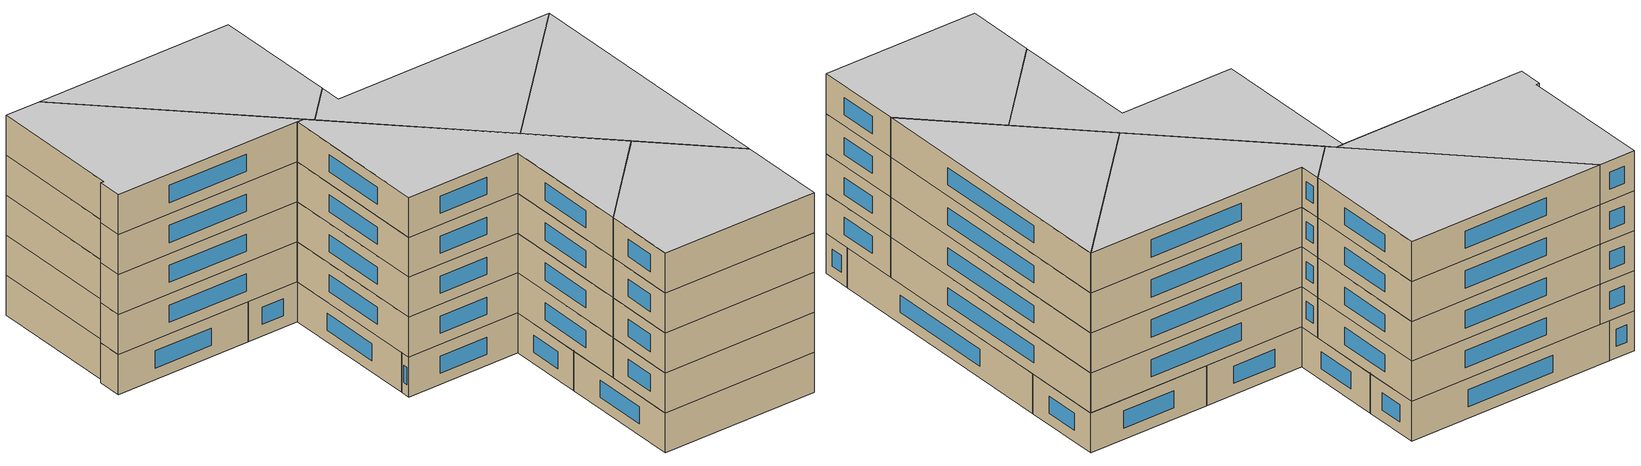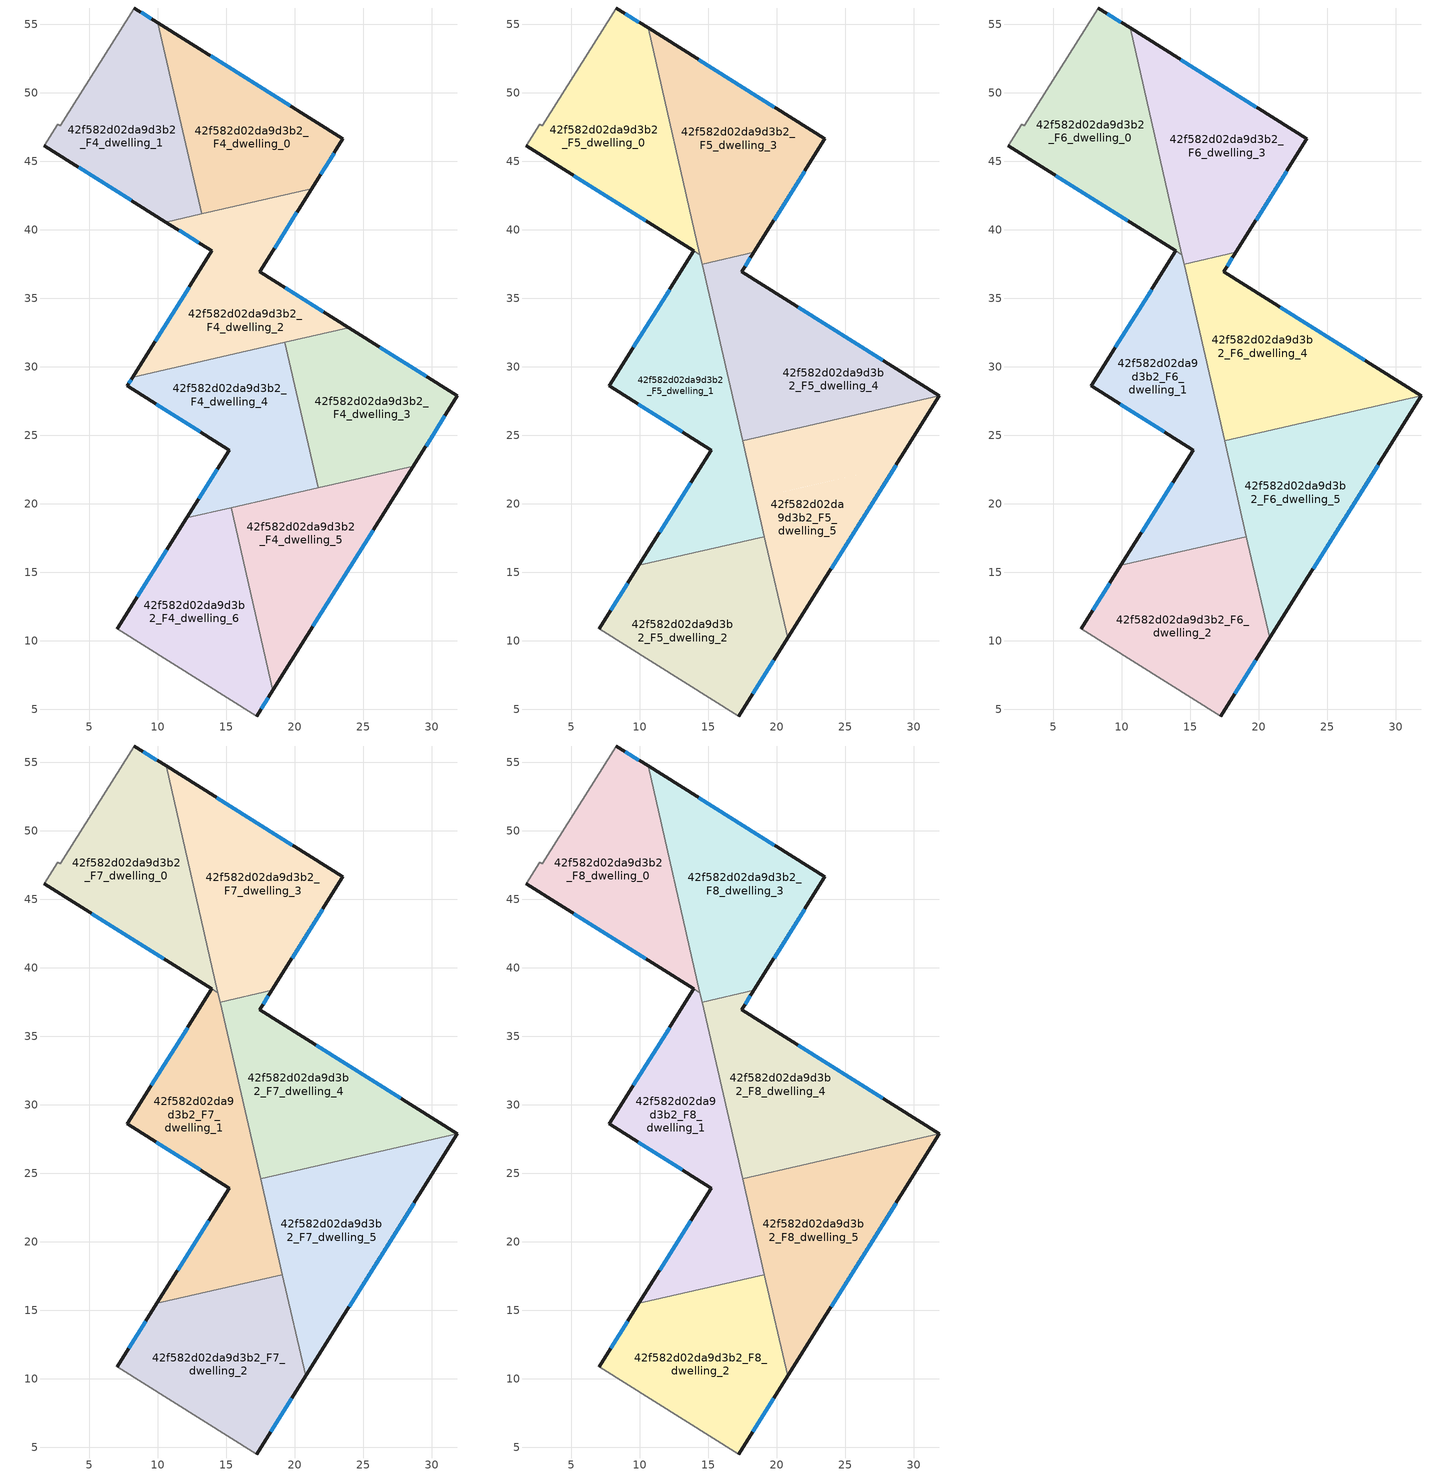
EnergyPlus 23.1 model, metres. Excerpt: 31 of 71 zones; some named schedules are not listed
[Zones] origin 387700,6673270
42f582d02da9d3b2_F4_dwelling_0
 floor to 42f582d02da9d3b2_F3_dwelling_0 (EU_floor_Construction): 23.51,46.63 21.24,43 13.19,41.16 10,55.11 z12
 wall outside (EU_wall_Construction): 21.24,43 23.51,46.63 10,55.11 z12:15
 wall to 42f582d02da9d3b2_F4_dwelling_1 (EU_wall_Construction): 10,55.11 13.19,41.16 z12:15
 wall to 42f582d02da9d3b2_F4_dwelling_2 (EU_wall_Construction): 13.19,41.16 21.24,43 z12:15
 window (EU_Window_Construction): 21.89,44.04 22.86,45.6 / 19.65,49.06 13.86,52.69 z12.86:14.14
 ceiling adiabatic (EU_roof_Construction): 21.24,43 23.51,46.63 10.6,54.74 13.68,41.28 z15
42f582d02da9d3b2_F4_dwelling_1
 floor to 42f582d02da9d3b2_F3_dwelling_1 (EU_floor_Construction): 10,55.11 13.19,41.16 10.59,40.57 1.7,46.15 2.68,47.71 2.89,47.58 8.29,56.19 z12
 wall outside (EU_wall_Construction): 10,55.11 8.29,56.19 / 1.7,46.15 10.59,40.57 z12:15
 wall adiabatic (EU_wall_Construction): 8.29,56.19 2.89,47.58 2.68,47.71 1.7,46.15 z12:15
 wall to 42f582d02da9d3b2_F4_dwelling_2 (EU_wall_Construction): 10.59,40.57 13.19,41.16 z12:15
 window (EU_Window_Construction): 9.51,55.42 8.78,55.88 / 4.24,44.55 8.05,42.16 z12.86:14.14
42f582d02da9d3b2_F4_dwelling_2
 floor to 42f582d02da9d3b2_F3_dwelling_2 (EU_floor_Construction): 21.24,43 17.43,36.94 23.94,32.85 8.16,29.24 13.95,38.46 10.59,40.57 z12
 wall outside (EU_wall_Construction): 10.59,40.57 13.95,38.46 8.16,29.24 / 23.94,32.85 17.43,36.94 21.24,43 z12:15
 wall to 42f582d02da9d3b2_F4_dwelling_4 (EU_wall_Construction): 8.16,29.24 19.27,31.78 z12:15
 wall to 42f582d02da9d3b2_F4_dwelling_3 (EU_wall_Construction): 19.27,31.78 23.94,32.85 z12:15
 window (EU_Window_Construction): 12.29,35.83 9.81,31.87 / 11.55,39.97 12.99,39.06 / 18.52,38.67 20.15,41.27 / 22.08,34.02 19.29,35.77 z12.86:14.14
42f582d02da9d3b2_F4_dwelling_3
 floor to 42f582d02da9d3b2_F3_dwelling_3 (EU_floor_Construction): 31.87,27.88 28.66,22.76 21.7,21.17 19.27,31.78 23.94,32.85 z12
 wall outside (EU_wall_Construction): 28.66,22.76 31.87,27.88 23.94,32.85 z12:15
 wall to 42f582d02da9d3b2_F4_dwelling_4 (EU_wall_Construction): 19.27,31.78 21.7,21.17 z12:15
 wall to 42f582d02da9d3b2_F4_dwelling_5 (EU_wall_Construction): 21.7,21.17 28.66,22.76 z12:15
 window (EU_Window_Construction): 29.57,24.22 30.95,26.41 / 29.6,29.3 26.2,31.43 z12.86:14.14
42f582d02da9d3b2_F4_dwelling_4
 floor to 42f582d02da9d3b2_F3_dwelling_4 (EU_floor_Construction): 19.27,31.78 21.7,21.17 12.1,18.97 15.21,23.93 7.76,28.6 8.16,29.24 z12
 wall outside (EU_wall_Construction): 8.16,29.24 7.76,28.6 15.21,23.93 12.1,18.97 z12:15
 wall to 42f582d02da9d3b2_F4_dwelling_6 (EU_wall_Construction): 12.1,18.97 15.35,19.71 z12:15
 wall to 42f582d02da9d3b2_F4_dwelling_5 (EU_wall_Construction): 15.35,19.71 21.7,21.17 z12:15
 window (EU_Window_Construction): 14.32,22.51 12.99,20.39 / 9.89,27.27 13.08,25.26 / 8.05,29.06 7.88,28.79 z12.86:14.14
 ceiling adiabatic (EU_roof_Construction): 21.7,21.17 20.74,25.34 17.5,24.6 18.45,20.42 z15
42f582d02da9d3b2_F4_dwelling_5
 floor to 42f582d02da9d3b2_F3_dwelling_5 (EU_floor_Construction): 28.66,22.76 18.39,6.4 15.34,19.71 z12
 wall outside (EU_wall_Construction): 18.39,6.4 28.66,22.76 z12:15
 wall to 42f582d02da9d3b2_F4_dwelling_6 (EU_wall_Construction): 15.34,19.71 18.39,6.4 z12:15
 window (EU_Window_Construction): 21.32,11.08 25.72,18.08 z12.86:14.14
42f582d02da9d3b2_F4_dwelling_6
 floor to 42f582d02da9d3b2_F3_dwelling_6 (EU_floor_Construction): 15.34,19.71 18.39,6.4 17.21,4.52 7.04,10.9 12.1,18.97 z12
 wall outside (EU_wall_Construction): 17.21,4.52 18.39,6.4 / 12.1,18.97 7.04,10.9 z12:15
 wall adiabatic (EU_wall_Construction): 7.04,10.9 17.21,4.52 z12:15
 window (EU_Window_Construction): 17.55,5.06 18.05,5.86 / 10.66,16.67 8.49,13.21 z12.86:14.14
42f582d02da9d3b2_F5_dwelling_0
 floor to 42f582d02da9d3b2_F4_dwelling_1 (EU_floor_Construction): 10,55.11 13.19,41.16 10.59,40.57 1.7,46.15 2.68,47.71 2.89,47.58 8.29,56.19 z15
 floor to 42f582d02da9d3b2_F4_dwelling_0 (EU_floor_Construction): 10.6,54.74 13.68,41.28 13.19,41.16 10,55.11 z15
 floor to 42f582d02da9d3b2_F4_dwelling_2 (EU_floor_Construction): 13.68,41.28 14.38,38.19 13.97,38.44 10.59,40.57 z15
 wall outside (EU_wall_Construction): 1.7,46.15 13.94,38.46 / 10.6,54.74 8.29,56.19 z15:18
 wall adiabatic (EU_wall_Construction): 8.29,56.19 2.89,47.58 2.68,47.71 1.7,46.15 z15:18
 wall to 42f582d02da9d3b2_F5_dwelling_1 (EU_wall_Construction): 13.95,38.46 14.39,38.18 z15:18
 wall to 42f582d02da9d3b2_F5_dwelling_3 (EU_wall_Construction): 14.38,38.19 10.6,54.74 z15:18
 window (EU_Window_Construction): 5.2,43.95 10.44,40.66 / 9.94,55.15 8.95,55.77 z15.86:17.14
42f582d02da9d3b2_F5_dwelling_1
 floor to 42f582d02da9d3b2_F4_dwelling_4 (EU_floor_Construction): 16.02,31.04 18.45,20.42 12.1,18.97 15.21,23.93 7.76,28.6 8.16,29.24 z15
 floor to 42f582d02da9d3b2_F4_dwelling_6 (EU_floor_Construction): 15.35,19.71 15.99,16.91 9.94,15.52 12.1,18.97 z15
 floor to 42f582d02da9d3b2_F4_dwelling_2 (EU_floor_Construction): 14.39,38.18 16.02,31.04 8.16,29.24 13.95,38.46 z15
 floor to 42f582d02da9d3b2_F4_dwelling_5 (EU_floor_Construction): 18.45,20.42 19.09,17.62 15.99,16.91 15.35,19.71 z15
 wall outside (EU_wall_Construction): 13.95,38.46 7.76,28.6 15.21,23.93 9.94,15.52 z15:18
 wall to 42f582d02da9d3b2_F5_dwelling_2 (EU_wall_Construction): 9.94,15.52 19.09,17.62 z15:18
 wall to 42f582d02da9d3b2_F5_dwelling_4 (EU_wall_Construction): 17.5,24.6 14.55,37.49 z15:18
 wall to 42f582d02da9d3b2_F5_dwelling_3 (EU_wall_Construction): 14.55,37.49 14.39,38.19 z15:18
 wall to 42f582d02da9d3b2_F5_dwelling_5 (EU_wall_Construction): 19.09,17.62 17.5,24.6 z15:18
 window (EU_Window_Construction): 13.71,21.52 11.45,17.92 / 9.89,27.27 13.08,25.26 / 12.18,35.64 9.53,31.42 z15.86:17.14
42f582d02da9d3b2_F5_dwelling_2
 floor to 42f582d02da9d3b2_F4_dwelling_6 (EU_floor_Construction): 15.99,16.91 18.39,6.4 17.21,4.52 7.04,10.9 9.94,15.52 z15
 floor to 42f582d02da9d3b2_F4_dwelling_5 (EU_floor_Construction): 19.09,17.62 20.79,10.22 18.39,6.4 15.99,16.91 z15
 wall outside (EU_wall_Construction): 17.21,4.52 20.79,10.22 / 9.94,15.52 7.04,10.9 z15:18
 wall adiabatic (EU_wall_Construction): 7.04,10.9 17.21,4.52 z15:18
 wall to 42f582d02da9d3b2_F5_dwelling_5 (EU_wall_Construction): 20.79,10.22 19.09,17.62 z15:18
 window (EU_Window_Construction): 18.23,6.15 19.76,8.59 / 9.11,14.2 7.87,12.22 z15.86:17.14
42f582d02da9d3b2_F5_dwelling_3
 floor to 42f582d02da9d3b2_F4_dwelling_2 (EU_floor_Construction): 21.24,43 18.31,38.35 14.55,37.49 13.68,41.28 z15
 floor adiabatic (EU_floor_Construction): 23.51,46.63 21.24,43 13.68,41.28 10.6,54.74 z15
 wall outside (EU_wall_Construction): 18.32,38.35 23.51,46.63 10.6,54.74 z15:18
 wall to 42f582d02da9d3b2_F5_dwelling_4 (EU_wall_Construction): 14.55,37.49 18.32,38.35 z15:18
 window (EU_Window_Construction): 19.82,48.95 14.29,52.42 / 19.8,40.71 22.03,44.27 z15.86:17.14
42f582d02da9d3b2_F5_dwelling_4
 floor to 42f582d02da9d3b2_F4_dwelling_2 (EU_floor_Construction): 23.94,32.85 16.02,31.04 14.55,37.49 18.31,38.35 17.43,36.94 z15
 floor to 42f582d02da9d3b2_F4_dwelling_3 (EU_floor_Construction): 31.86,27.88 20.74,25.34 19.27,31.78 23.94,32.85 z15
 floor to 42f582d02da9d3b2_F4_dwelling_4 (EU_floor_Construction): 19.27,31.78 20.74,25.34 17.5,24.6 16.02,31.04 z15
 wall outside (EU_wall_Construction): 31.86,27.88 17.43,36.94 18.32,38.35 z15:18
 wall to 42f582d02da9d3b2_F5_dwelling_5 (EU_wall_Construction): 17.5,24.6 31.86,27.88 z15:18
 window (EU_Window_Construction): 17.68,37.34 18.06,37.94 / 27.73,30.47 21.55,34.35 z15.86:17.14
42f582d02da9d3b2_F5_dwelling_5
 floor to 42f582d02da9d3b2_F4_dwelling_3 (EU_floor_Construction): 31.87,27.88 28.66,22.76 21.7,21.17 20.74,25.34 31.86,27.88 z15
 floor adiabatic (EU_floor_Construction): 20.74,25.34 21.7,21.17 18.45,20.42 17.5,24.6 z15
 floor to 42f582d02da9d3b2_F4_dwelling_5 (EU_floor_Construction): 28.66,22.76 20.79,10.22 18.45,20.42 z15
 wall outside (EU_wall_Construction): 20.79,10.22 31.87,27.88 31.86,27.88 z15:18
 window (EU_Window_Construction): 23.95,15.26 28.7,22.83 z15.86:17.14
42f582d02da9d3b2_F6_dwelling_0
 floor to 42f582d02da9d3b2_F5_dwelling_0 (EU_floor_Construction): 10.6,54.74 14.39,38.18 1.7,46.15 2.68,47.71 2.89,47.58 8.29,56.19 z18
 wall outside (EU_wall_Construction): 1.7,46.15 13.94,38.46 / 10.6,54.74 8.29,56.19 z18:21
 wall adiabatic (EU_wall_Construction): 8.29,56.19 2.89,47.58 2.68,47.71 1.7,46.15 z18:21
 wall to 42f582d02da9d3b2_F6_dwelling_1 (EU_wall_Construction): 13.95,38.46 14.39,38.18 z18:21
 wall to 42f582d02da9d3b2_F6_dwelling_3 (EU_wall_Construction): 14.38,38.19 10.6,54.74 z18:21
 window (EU_Window_Construction): 5.2,43.95 10.44,40.66 / 9.94,55.15 8.95,55.77 z18.86:20.14
42f582d02da9d3b2_F6_dwelling_1
 floor to 42f582d02da9d3b2_F5_dwelling_1 (EU_floor_Construction): 14.39,38.18 19.09,17.62 9.94,15.52 15.21,23.93 7.76,28.6 13.95,38.46 z18
 wall outside (EU_wall_Construction): 13.95,38.46 7.76,28.6 15.21,23.93 9.94,15.52 z18:21
 wall to 42f582d02da9d3b2_F6_dwelling_2 (EU_wall_Construction): 9.94,15.52 19.09,17.62 z18:21
 wall to 42f582d02da9d3b2_F6_dwelling_4 (EU_wall_Construction): 17.5,24.6 14.55,37.49 z18:21
 wall to 42f582d02da9d3b2_F6_dwelling_3 (EU_wall_Construction): 14.55,37.49 14.39,38.19 z18:21
 wall to 42f582d02da9d3b2_F6_dwelling_5 (EU_wall_Construction): 19.09,17.62 17.5,24.6 z18:21
 window (EU_Window_Construction): 13.71,21.52 11.45,17.92 / 9.89,27.27 13.08,25.26 / 12.18,35.64 9.53,31.42 z18.86:20.14
42f582d02da9d3b2_F6_dwelling_2
 floor to 42f582d02da9d3b2_F5_dwelling_2 (EU_floor_Construction): 19.09,17.62 20.79,10.22 17.21,4.52 7.04,10.9 9.94,15.52 z18
 wall outside (EU_wall_Construction): 17.21,4.52 20.79,10.22 / 9.94,15.52 7.04,10.9 z18:21
 wall adiabatic (EU_wall_Construction): 7.04,10.9 17.21,4.52 z18:21
 wall to 42f582d02da9d3b2_F6_dwelling_5 (EU_wall_Construction): 20.79,10.22 19.09,17.62 z18:21
 window (EU_Window_Construction): 18.23,6.15 19.76,8.59 / 9.11,14.2 7.87,12.22 z18.86:20.14
42f582d02da9d3b2_F6_dwelling_3
 floor to 42f582d02da9d3b2_F5_dwelling_3 (EU_floor_Construction): 23.51,46.63 18.32,38.35 14.55,37.49 10.6,54.74 z18
 wall outside (EU_wall_Construction): 18.32,38.35 23.51,46.63 10.6,54.74 z18:21
 wall to 42f582d02da9d3b2_F6_dwelling_4 (EU_wall_Construction): 14.55,37.49 18.32,38.35 z18:21
 window (EU_Window_Construction): 19.82,48.95 14.29,52.42 / 19.8,40.71 22.03,44.27 z18.86:20.14
42f582d02da9d3b2_F6_dwelling_4
 floor to 42f582d02da9d3b2_F5_dwelling_4 (EU_floor_Construction): 31.86,27.88 17.5,24.6 14.55,37.49 18.32,38.35 17.43,36.94 z18
 wall outside (EU_wall_Construction): 31.86,27.88 17.43,36.94 18.32,38.35 z18:21
 wall to 42f582d02da9d3b2_F6_dwelling_5 (EU_wall_Construction): 17.5,24.6 31.86,27.88 z18:21
 window (EU_Window_Construction): 17.68,37.34 18.06,37.94 / 27.73,30.47 21.55,34.35 z18.86:20.14
42f582d02da9d3b2_F6_dwelling_5
 floor to 42f582d02da9d3b2_F5_dwelling_5 (EU_floor_Construction): 31.87,27.88 20.79,10.22 17.5,24.6 31.86,27.88 z18
 wall outside (EU_wall_Construction): 20.79,10.22 31.87,27.88 31.86,27.88 z18:21
 window (EU_Window_Construction): 23.95,15.26 28.7,22.83 z18.86:20.14
42f582d02da9d3b2_F7_dwelling_0
 floor to 42f582d02da9d3b2_F6_dwelling_0 (EU_floor_Construction): 10.6,54.74 14.39,38.18 1.7,46.15 2.68,47.71 2.89,47.58 8.29,56.19 z21
 wall outside (EU_wall_Construction): 1.7,46.15 13.94,38.46 / 10.6,54.74 8.29,56.19 z21:24
 wall adiabatic (EU_wall_Construction): 8.29,56.19 2.89,47.58 2.68,47.71 1.7,46.15 z21:24
 wall to 42f582d02da9d3b2_F7_dwelling_1 (EU_wall_Construction): 13.95,38.46 14.39,38.18 z21:24
 wall to 42f582d02da9d3b2_F7_dwelling_3 (EU_wall_Construction): 14.38,38.19 10.6,54.74 z21:24
 window (EU_Window_Construction): 5.2,43.95 10.44,40.66 / 9.94,55.15 8.95,55.77 z21.86:23.14
42f582d02da9d3b2_F7_dwelling_1
 floor to 42f582d02da9d3b2_F6_dwelling_1 (EU_floor_Construction): 14.39,38.18 19.09,17.62 9.94,15.52 15.21,23.93 7.76,28.6 13.95,38.46 z21
 wall outside (EU_wall_Construction): 13.95,38.46 7.76,28.6 15.21,23.93 9.94,15.52 z21:24
 wall to 42f582d02da9d3b2_F7_dwelling_2 (EU_wall_Construction): 9.94,15.52 19.09,17.62 z21:24
 wall to 42f582d02da9d3b2_F7_dwelling_4 (EU_wall_Construction): 17.5,24.6 14.55,37.49 z21:24
 wall to 42f582d02da9d3b2_F7_dwelling_3 (EU_wall_Construction): 14.55,37.49 14.39,38.19 z21:24
 wall to 42f582d02da9d3b2_F7_dwelling_5 (EU_wall_Construction): 19.09,17.62 17.5,24.6 z21:24
 window (EU_Window_Construction): 13.71,21.52 11.45,17.92 / 9.89,27.27 13.08,25.26 / 12.18,35.64 9.53,31.42 z21.86:23.14
42f582d02da9d3b2_F7_dwelling_2
 floor to 42f582d02da9d3b2_F6_dwelling_2 (EU_floor_Construction): 19.09,17.62 20.79,10.22 17.21,4.52 7.04,10.9 9.94,15.52 z21
 wall outside (EU_wall_Construction): 17.21,4.52 20.79,10.22 / 9.94,15.52 7.04,10.9 z21:24
 wall adiabatic (EU_wall_Construction): 7.04,10.9 17.21,4.52 z21:24
 wall to 42f582d02da9d3b2_F7_dwelling_5 (EU_wall_Construction): 20.79,10.22 19.09,17.62 z21:24
 window (EU_Window_Construction): 18.23,6.15 19.76,8.59 / 9.11,14.2 7.87,12.22 z21.86:23.14
42f582d02da9d3b2_F7_dwelling_3
 floor to 42f582d02da9d3b2_F6_dwelling_3 (EU_floor_Construction): 23.51,46.63 18.32,38.35 14.55,37.49 10.6,54.74 z21
 wall outside (EU_wall_Construction): 18.32,38.35 23.51,46.63 10.6,54.74 z21:24
 wall to 42f582d02da9d3b2_F7_dwelling_4 (EU_wall_Construction): 14.55,37.49 18.32,38.35 z21:24
 window (EU_Window_Construction): 19.82,48.95 14.29,52.42 / 19.8,40.71 22.03,44.27 z21.86:23.14
42f582d02da9d3b2_F7_dwelling_4
 floor to 42f582d02da9d3b2_F6_dwelling_4 (EU_floor_Construction): 31.86,27.88 17.5,24.6 14.55,37.49 18.32,38.35 17.43,36.94 z21
 wall outside (EU_wall_Construction): 31.86,27.88 17.43,36.94 18.32,38.35 z21:24
 wall to 42f582d02da9d3b2_F7_dwelling_5 (EU_wall_Construction): 17.5,24.6 31.86,27.88 z21:24
 window (EU_Window_Construction): 17.68,37.34 18.06,37.94 / 27.73,30.47 21.55,34.35 z21.86:23.14
42f582d02da9d3b2_F7_dwelling_5
 floor to 42f582d02da9d3b2_F6_dwelling_5 (EU_floor_Construction): 31.87,27.88 20.79,10.22 17.5,24.6 31.86,27.88 z21
 wall outside (EU_wall_Construction): 20.79,10.22 31.87,27.88 31.86,27.88 z21:24
 window (EU_Window_Construction): 23.95,15.26 28.7,22.83 z21.86:23.14
42f582d02da9d3b2_F8_dwelling_0
 floor to 42f582d02da9d3b2_F7_dwelling_0 (EU_floor_Construction): 10.6,54.74 14.39,38.18 1.7,46.15 2.68,47.71 2.89,47.58 8.29,56.19 z24
 wall outside (EU_wall_Construction): 1.7,46.15 13.94,38.46 / 10.6,54.74 8.29,56.19 z24:27
 wall adiabatic (EU_wall_Construction): 8.29,56.19 2.89,47.58 2.68,47.71 1.7,46.15 z24:27
 wall to 42f582d02da9d3b2_F8_dwelling_1 (EU_wall_Construction): 13.95,38.46 14.39,38.18 z24:27
 wall to 42f582d02da9d3b2_F8_dwelling_3 (EU_wall_Construction): 14.38,38.19 10.6,54.74 z24:27
 window (EU_Window_Construction): 5.2,43.95 10.44,40.66 / 9.94,55.15 8.95,55.77 z24.86:26.14
 ceiling to 42f582d02da9d3b2_F9_dwelling_0 (EU_floor_Construction): 14.39,38.18 10.6,54.74 8.29,56.19 2.89,47.58 2.68,47.71 1.7,46.15 z27
42f582d02da9d3b2_F8_dwelling_1
 floor to 42f582d02da9d3b2_F7_dwelling_1 (EU_floor_Construction): 14.39,38.18 19.09,17.62 9.94,15.52 15.21,23.93 7.76,28.6 13.95,38.46 z24
 wall outside (EU_wall_Construction): 13.95,38.46 7.76,28.6 15.21,23.93 9.94,15.52 z24:27
 wall to 42f582d02da9d3b2_F8_dwelling_2 (EU_wall_Construction): 9.94,15.52 19.09,17.62 z24:27
 wall to 42f582d02da9d3b2_F8_dwelling_4 (EU_wall_Construction): 17.5,24.6 14.55,37.49 z24:27
 wall to 42f582d02da9d3b2_F8_dwelling_3 (EU_wall_Construction): 14.55,37.49 14.39,38.19 z24:27
 wall to 42f582d02da9d3b2_F8_dwelling_5 (EU_wall_Construction): 19.09,17.62 17.5,24.6 z24:27
 window (EU_Window_Construction): 13.71,21.52 11.45,17.92 / 9.89,27.27 13.08,25.26 / 12.18,35.64 9.53,31.42 z24.86:26.14
 ceiling to 42f582d02da9d3b2_F9_dwelling_1 (EU_floor_Construction): 19.09,17.62 14.39,38.18 13.95,38.46 7.76,28.6 15.21,23.93 9.94,15.52 z27
42f582d02da9d3b2_F8_dwelling_2
 floor to 42f582d02da9d3b2_F7_dwelling_2 (EU_floor_Construction): 19.09,17.62 20.79,10.22 17.21,4.52 7.04,10.9 9.94,15.52 z24
 wall outside (EU_wall_Construction): 17.21,4.52 20.79,10.22 / 9.94,15.52 7.04,10.9 z24:27
 wall adiabatic (EU_wall_Construction): 7.04,10.9 17.21,4.52 z24:27
 wall to 42f582d02da9d3b2_F8_dwelling_5 (EU_wall_Construction): 20.79,10.22 19.09,17.62 z24:27
 window (EU_Window_Construction): 18.23,6.15 19.76,8.59 / 9.11,14.2 7.87,12.22 z24.86:26.14
 ceiling to 42f582d02da9d3b2_F9_dwelling_2 (EU_floor_Construction): 17.21,4.52 20.79,10.22 19.09,17.62 9.94,15.52 7.04,10.9 z27
42f582d02da9d3b2_F8_dwelling_3
 floor to 42f582d02da9d3b2_F7_dwelling_3 (EU_floor_Construction): 23.51,46.63 18.32,38.35 14.55,37.49 10.6,54.74 z24
 wall outside (EU_wall_Construction): 18.32,38.35 23.51,46.63 10.6,54.74 z24:27
 wall to 42f582d02da9d3b2_F8_dwelling_4 (EU_wall_Construction): 14.55,37.49 18.32,38.35 z24:27
 window (EU_Window_Construction): 19.82,48.95 14.29,52.42 / 19.8,40.71 22.03,44.27 z24.86:26.14
 ceiling to 42f582d02da9d3b2_F9_dwelling_3 (EU_floor_Construction): 18.32,38.35 23.51,46.63 10.6,54.74 14.55,37.49 z27
42f582d02da9d3b2_F8_dwelling_4
 floor to 42f582d02da9d3b2_F7_dwelling_4 (EU_floor_Construction): 31.86,27.88 17.5,24.6 14.55,37.49 18.32,38.35 17.43,36.94 z24
 wall outside (EU_wall_Construction): 31.86,27.88 17.43,36.94 18.32,38.35 z24:27
 wall to 42f582d02da9d3b2_F8_dwelling_5 (EU_wall_Construction): 17.5,24.6 31.86,27.88 z24:27
 window (EU_Window_Construction): 17.68,37.34 18.06,37.94 / 27.73,30.47 21.55,34.35 z24.86:26.14
 ceiling to 42f582d02da9d3b2_F9_dwelling_4 (EU_floor_Construction): 31.86,27.88 17.43,36.94 18.32,38.35 14.55,37.49 17.5,24.6 z27
42f582d02da9d3b2_F8_dwelling_5
 floor to 42f582d02da9d3b2_F7_dwelling_5 (EU_floor_Construction): 31.87,27.88 20.79,10.22 17.5,24.6 31.86,27.88 z24
 wall outside (EU_wall_Construction): 20.79,10.22 31.87,27.88 31.86,27.88 z24:27
 window (EU_Window_Construction): 23.95,15.26 28.7,22.83 z24.86:26.14
 ceiling to 42f582d02da9d3b2_F9_dwelling_5 (EU_floor_Construction): 20.79,10.22 31.87,27.88 31.86,27.88 17.5,24.6 z27
[Building]
EU S2 Campaign: North Axis=0; Terrain=City; Solar Distribution=FullExterior
[Site:Location]
Helsinki-Vantaa.AP: Latitude=60.317; Longitude=24.963; Time Zone=2; Elevation=54.6
[SizingPeriod:WeatherFileDays]
AnnualSizingPeriod: Begin Month=1; Begin Day of Month=1; End Month=12; End Day of Month=31; Day of Week for Start Day=Monday; Use Weather File Daylight Saving Period=No; Use Weather File Rain and Snow Indicators=No
[MATERIAL]
EU_InternalMass_Material: Roughness=MediumRough; Thickness=0.1; Conductivity=1; Density=1800; Specific Heat=900; Thermal Absorptance=0.9; Solar Absorptance=0.7; Visible Absorptance=0.7
[MATERIAL:NOMASS] Roughness=MediumRough; Thermal Absorptance=0.9; Solar Absorptance=0.7; Visible Absorptance=0.7
Name | Thermal Resistance
EU_wall_NoMass | 5.91765
EU_roof_NoMass | 11.1778
EU_floor_NoMass | 6.2875
[WINDOWMATERIAL:SIMPLEGLAZINGSYSTEM]
EU_Window_SimpleGlazing: UFactor=0.994035; Solar Heat Gain Coefficient=0.7; Visible Transmittance=0.7
[CONSTRUCTION]
EU_wall_Construction: EU_wall_NoMass
EU_roof_Construction: EU_roof_NoMass
EU_floor_Construction: EU_floor_NoMass
EU_Window_Construction: EU_Window_SimpleGlazing
EU_InternalMass_Construction: EU_InternalMass_Material
[ZONE] Type=1; Multiplier=1; Ceiling Height=autocalculate; Floor Area=autocalculate; Part of Total Floor Area=Yes
Name | Volume
42f582d02da9d3b2_F4_dwelling_0; 42f582d02da9d3b2_F4_dwelling_6 | 279.669
42f582d02da9d3b2_F5_dwelling_0 | 315.88
42f582d02da9d3b2_F6_dwelling_0; 42f582d02da9d3b2_F7_dwelling_0; 42f582d02da9d3b2_F8_dwelling_0 | 315.885
42f582d02da9d3b2_F4_dwelling_1 | 279.677
42f582d02da9d3b2_F5_dwelling_1; 42f582d02da9d3b2_F6_dwelling_1; 42f582d02da9d3b2_F7_dwelling_1; 42f582d02da9d3b2_F8_dwelling_1 | 336.632
42f582d02da9d3b2_F4_dwelling_2 | 279.686
42f582d02da9d3b2_F5_dwelling_2; 42f582d02da9d3b2_F6_dwelling_2; 42f582d02da9d3b2_F7_dwelling_2; 42f582d02da9d3b2_F8_dwelling_2 | 326.271
42f582d02da9d3b2_F4_dwelling_3 | 279.681
42f582d02da9d3b2_F5_dwelling_3; 42f582d02da9d3b2_F6_dwelling_3; 42f582d02da9d3b2_F7_dwelling_3; 42f582d02da9d3b2_F8_dwelling_3 | 326.31
42f582d02da9d3b2_F4_dwelling_4 | 279.654
42f582d02da9d3b2_F5_dwelling_4; 42f582d02da9d3b2_F6_dwelling_4; 42f582d02da9d3b2_F7_dwelling_4; 42f582d02da9d3b2_F8_dwelling_4 | 326.298
42f582d02da9d3b2_F4_dwelling_5 | 279.651
42f582d02da9d3b2_F5_dwelling_5; 42f582d02da9d3b2_F6_dwelling_5; 42f582d02da9d3b2_F7_dwelling_5; 42f582d02da9d3b2_F8_dwelling_5 | 326.305
[INTERNALMASS] Construction=EU_InternalMass_Construction
Name | Zone or ZoneList | Surface Area
42f582d02da9d3b2_F4_dwelling_0_EU_InternalMass | 42f582d02da9d3b2_F4_dwelling_0 | 93.2257
42f582d02da9d3b2_F4_dwelling_1_EU_InternalMass | 42f582d02da9d3b2_F4_dwelling_1 | 93.225
42f582d02da9d3b2_F4_dwelling_2_EU_InternalMass | 42f582d02da9d3b2_F4_dwelling_2 | 93.2284
42f582d02da9d3b2_F4_dwelling_3_EU_InternalMass | 42f582d02da9d3b2_F4_dwelling_3 | 93.2247
42f582d02da9d3b2_F4_dwelling_4_EU_InternalMass | 42f582d02da9d3b2_F4_dwelling_4 | 93.219
42f582d02da9d3b2_F4_dwelling_5_EU_InternalMass | 42f582d02da9d3b2_F4_dwelling_5 | 93.2145
42f582d02da9d3b2_F4_dwelling_6_EU_InternalMass | 42f582d02da9d3b2_F4_dwelling_6 | 93.2224
42f582d02da9d3b2_F5_dwelling_0_EU_InternalMass | 42f582d02da9d3b2_F5_dwelling_0 | 105.292
42f582d02da9d3b2_F5_dwelling_1_EU_InternalMass | 42f582d02da9d3b2_F5_dwelling_1 | 112.207
42f582d02da9d3b2_F5_dwelling_2_EU_InternalMass | 42f582d02da9d3b2_F5_dwelling_2 | 108.757
42f582d02da9d3b2_F5_dwelling_3_EU_InternalMass | 42f582d02da9d3b2_F5_dwelling_3 | 108.77
42f582d02da9d3b2_F5_dwelling_4_EU_InternalMass | 42f582d02da9d3b2_F5_dwelling_4 | 108.766
42f582d02da9d3b2_F5_dwelling_5_EU_InternalMass | 42f582d02da9d3b2_F5_dwelling_5 | 108.768
42f582d02da9d3b2_F6_dwelling_0_EU_InternalMass | 42f582d02da9d3b2_F6_dwelling_0 | 105.292
42f582d02da9d3b2_F6_dwelling_1_EU_InternalMass | 42f582d02da9d3b2_F6_dwelling_1 | 112.207
42f582d02da9d3b2_F6_dwelling_2_EU_InternalMass | 42f582d02da9d3b2_F6_dwelling_2 | 108.757
42f582d02da9d3b2_F6_dwelling_3_EU_InternalMass | 42f582d02da9d3b2_F6_dwelling_3 | 108.77
42f582d02da9d3b2_F6_dwelling_4_EU_InternalMass | 42f582d02da9d3b2_F6_dwelling_4 | 108.766
42f582d02da9d3b2_F6_dwelling_5_EU_InternalMass | 42f582d02da9d3b2_F6_dwelling_5 | 108.768
42f582d02da9d3b2_F7_dwelling_0_EU_InternalMass | 42f582d02da9d3b2_F7_dwelling_0 | 105.292
42f582d02da9d3b2_F7_dwelling_1_EU_InternalMass | 42f582d02da9d3b2_F7_dwelling_1 | 112.207
42f582d02da9d3b2_F7_dwelling_2_EU_InternalMass | 42f582d02da9d3b2_F7_dwelling_2 | 108.757
42f582d02da9d3b2_F7_dwelling_3_EU_InternalMass | 42f582d02da9d3b2_F7_dwelling_3 | 108.77
42f582d02da9d3b2_F7_dwelling_4_EU_InternalMass | 42f582d02da9d3b2_F7_dwelling_4 | 108.766
42f582d02da9d3b2_F7_dwelling_5_EU_InternalMass | 42f582d02da9d3b2_F7_dwelling_5 | 108.768
42f582d02da9d3b2_F8_dwelling_0_EU_InternalMass | 42f582d02da9d3b2_F8_dwelling_0 | 105.292
42f582d02da9d3b2_F8_dwelling_1_EU_InternalMass | 42f582d02da9d3b2_F8_dwelling_1 | 112.207
42f582d02da9d3b2_F8_dwelling_2_EU_InternalMass | 42f582d02da9d3b2_F8_dwelling_2 | 108.757
42f582d02da9d3b2_F8_dwelling_3_EU_InternalMass | 42f582d02da9d3b2_F8_dwelling_3 | 108.77
42f582d02da9d3b2_F8_dwelling_4_EU_InternalMass | 42f582d02da9d3b2_F8_dwelling_4 | 108.766
42f582d02da9d3b2_F8_dwelling_5_EU_InternalMass | 42f582d02da9d3b2_F8_dwelling_5 | 108.768
[OTHEREQUIPMENT] Fuel Type=Electricity; Design Level Calculation Method=Watts/Area; Power per Zone Floor Area=1; Fraction Latent=0; Fraction Radiant=0; Fraction Lost=0; Carbon Dioxide Generation Rate=0; EndUse Subcategory=EU_Step8_InternalGains
Name | Zone or ZoneList or Space or SpaceList | Schedule
EU_Step8_InternalGain_42f582d02da9d3b2_F4_dwelling_0_f000 | 42f582d02da9d3b2_F4_dwelling_0 | EU_Step8_GainSchedule_42f582d02da9d3b2_F4_dwelling_0_f000
EU_Step8_InternalGain_42f582d02da9d3b2_F4_dwelling_1_f000 | 42f582d02da9d3b2_F4_dwelling_1 | EU_Step8_GainSchedule_42f582d02da9d3b2_F4_dwelling_1_f000
EU_Step8_InternalGain_42f582d02da9d3b2_F4_dwelling_2_f000 | 42f582d02da9d3b2_F4_dwelling_2 | EU_Step8_GainSchedule_42f582d02da9d3b2_F4_dwelling_2_f000
EU_Step8_InternalGain_42f582d02da9d3b2_F4_dwelling_3_f000 | 42f582d02da9d3b2_F4_dwelling_3 | EU_Step8_GainSchedule_42f582d02da9d3b2_F4_dwelling_3_f000
EU_Step8_InternalGain_42f582d02da9d3b2_F4_dwelling_4_f000 | 42f582d02da9d3b2_F4_dwelling_4 | EU_Step8_GainSchedule_42f582d02da9d3b2_F4_dwelling_4_f000
EU_Step8_InternalGain_42f582d02da9d3b2_F4_dwelling_5_f000 | 42f582d02da9d3b2_F4_dwelling_5 | EU_Step8_GainSchedule_42f582d02da9d3b2_F4_dwelling_5_f000
EU_Step8_InternalGain_42f582d02da9d3b2_F4_dwelling_6_f000 | 42f582d02da9d3b2_F4_dwelling_6 | EU_Step8_GainSchedule_42f582d02da9d3b2_F4_dwelling_6_f000
EU_Step8_InternalGain_42f582d02da9d3b2_F5_dwelling_0_f000 | 42f582d02da9d3b2_F5_dwelling_0 | EU_Step8_GainSchedule_42f582d02da9d3b2_F5_dwelling_0_f000
EU_Step8_InternalGain_42f582d02da9d3b2_F5_dwelling_1_f000 | 42f582d02da9d3b2_F5_dwelling_1 | EU_Step8_GainSchedule_42f582d02da9d3b2_F5_dwelling_1_f000
EU_Step8_InternalGain_42f582d02da9d3b2_F5_dwelling_2_f000 | 42f582d02da9d3b2_F5_dwelling_2 | EU_Step8_GainSchedule_42f582d02da9d3b2_F5_dwelling_2_f000
EU_Step8_InternalGain_42f582d02da9d3b2_F5_dwelling_3_f000 | 42f582d02da9d3b2_F5_dwelling_3 | EU_Step8_GainSchedule_42f582d02da9d3b2_F5_dwelling_3_f000
EU_Step8_InternalGain_42f582d02da9d3b2_F5_dwelling_4_f000 | 42f582d02da9d3b2_F5_dwelling_4 | EU_Step8_GainSchedule_42f582d02da9d3b2_F5_dwelling_4_f000
EU_Step8_InternalGain_42f582d02da9d3b2_F5_dwelling_5_f000 | 42f582d02da9d3b2_F5_dwelling_5 | EU_Step8_GainSchedule_42f582d02da9d3b2_F5_dwelling_5_f000
EU_Step8_InternalGain_42f582d02da9d3b2_F6_dwelling_0_f000 | 42f582d02da9d3b2_F6_dwelling_0 | EU_Step8_GainSchedule_42f582d02da9d3b2_F6_dwelling_0_f000
EU_Step8_InternalGain_42f582d02da9d3b2_F6_dwelling_1_f000 | 42f582d02da9d3b2_F6_dwelling_1 | EU_Step8_GainSchedule_42f582d02da9d3b2_F6_dwelling_1_f000
EU_Step8_InternalGain_42f582d02da9d3b2_F6_dwelling_2_f000 | 42f582d02da9d3b2_F6_dwelling_2 | EU_Step8_GainSchedule_42f582d02da9d3b2_F6_dwelling_2_f000
EU_Step8_InternalGain_42f582d02da9d3b2_F6_dwelling_3_f000 | 42f582d02da9d3b2_F6_dwelling_3 | EU_Step8_GainSchedule_42f582d02da9d3b2_F6_dwelling_3_f000
EU_Step8_InternalGain_42f582d02da9d3b2_F6_dwelling_4_f000 | 42f582d02da9d3b2_F6_dwelling_4 | EU_Step8_GainSchedule_42f582d02da9d3b2_F6_dwelling_4_f000
EU_Step8_InternalGain_42f582d02da9d3b2_F6_dwelling_5_f000 | 42f582d02da9d3b2_F6_dwelling_5 | EU_Step8_GainSchedule_42f582d02da9d3b2_F6_dwelling_5_f000
EU_Step8_InternalGain_42f582d02da9d3b2_F7_dwelling_0_f000 | 42f582d02da9d3b2_F7_dwelling_0 | EU_Step8_GainSchedule_42f582d02da9d3b2_F7_dwelling_0_f000
EU_Step8_InternalGain_42f582d02da9d3b2_F7_dwelling_1_f000 | 42f582d02da9d3b2_F7_dwelling_1 | EU_Step8_GainSchedule_42f582d02da9d3b2_F7_dwelling_1_f000
EU_Step8_InternalGain_42f582d02da9d3b2_F7_dwelling_2_f000 | 42f582d02da9d3b2_F7_dwelling_2 | EU_Step8_GainSchedule_42f582d02da9d3b2_F7_dwelling_2_f000
EU_Step8_InternalGain_42f582d02da9d3b2_F7_dwelling_3_f000 | 42f582d02da9d3b2_F7_dwelling_3 | EU_Step8_GainSchedule_42f582d02da9d3b2_F7_dwelling_3_f000
EU_Step8_InternalGain_42f582d02da9d3b2_F7_dwelling_4_f000 | 42f582d02da9d3b2_F7_dwelling_4 | EU_Step8_GainSchedule_42f582d02da9d3b2_F7_dwelling_4_f000
EU_Step8_InternalGain_42f582d02da9d3b2_F7_dwelling_5_f000 | 42f582d02da9d3b2_F7_dwelling_5 | EU_Step8_GainSchedule_42f582d02da9d3b2_F7_dwelling_5_f000
EU_Step8_InternalGain_42f582d02da9d3b2_F8_dwelling_0_f000 | 42f582d02da9d3b2_F8_dwelling_0 | EU_Step8_GainSchedule_42f582d02da9d3b2_F8_dwelling_0_f000
EU_Step8_InternalGain_42f582d02da9d3b2_F8_dwelling_1_f000 | 42f582d02da9d3b2_F8_dwelling_1 | EU_Step8_GainSchedule_42f582d02da9d3b2_F8_dwelling_1_f000
EU_Step8_InternalGain_42f582d02da9d3b2_F8_dwelling_2_f000 | 42f582d02da9d3b2_F8_dwelling_2 | EU_Step8_GainSchedule_42f582d02da9d3b2_F8_dwelling_2_f000
EU_Step8_InternalGain_42f582d02da9d3b2_F8_dwelling_3_f000 | 42f582d02da9d3b2_F8_dwelling_3 | EU_Step8_GainSchedule_42f582d02da9d3b2_F8_dwelling_3_f000
EU_Step8_InternalGain_42f582d02da9d3b2_F8_dwelling_4_f000 | 42f582d02da9d3b2_F8_dwelling_4 | EU_Step8_GainSchedule_42f582d02da9d3b2_F8_dwelling_4_f000
EU_Step8_InternalGain_42f582d02da9d3b2_F8_dwelling_5_f000 | 42f582d02da9d3b2_F8_dwelling_5 | EU_Step8_GainSchedule_42f582d02da9d3b2_F8_dwelling_5_f000
[ZONEVENTILATION:DESIGNFLOWRATE] Schedule=EU_AlwaysOn; Design Flow Rate Calculation Method=AirChanges/Hour; Air Changes per Hour=0.596421; Ventilation Type=Natural; Fan Pressure Rise=0; Fan Total Efficiency=1; Constant Term Coefficient=1; Temperature Term Coefficient=0; Velocity Term Coefficient=0; Velocity Squared Term Coefficient=0; Minimum Indoor Temperature=-100; Maximum Indoor Temperature=100; Delta Temperature=-100; Minimum Outdoor Temperature=-100; Maximum Outdoor Temperature=100; Maximum Wind Speed=40
Name | Zone or ZoneList or Space or SpaceList
EU_ConstantAir_42f582d02da9d3b2_F4_dwelling_0 | 42f582d02da9d3b2_F4_dwelling_0
EU_ConstantAir_42f582d02da9d3b2_F4_dwelling_1 | 42f582d02da9d3b2_F4_dwelling_1
EU_ConstantAir_42f582d02da9d3b2_F4_dwelling_2 | 42f582d02da9d3b2_F4_dwelling_2
EU_ConstantAir_42f582d02da9d3b2_F4_dwelling_3 | 42f582d02da9d3b2_F4_dwelling_3
EU_ConstantAir_42f582d02da9d3b2_F4_dwelling_4 | 42f582d02da9d3b2_F4_dwelling_4
EU_ConstantAir_42f582d02da9d3b2_F4_dwelling_5 | 42f582d02da9d3b2_F4_dwelling_5
EU_ConstantAir_42f582d02da9d3b2_F4_dwelling_6 | 42f582d02da9d3b2_F4_dwelling_6
EU_ConstantAir_42f582d02da9d3b2_F5_dwelling_0 | 42f582d02da9d3b2_F5_dwelling_0
EU_ConstantAir_42f582d02da9d3b2_F5_dwelling_1 | 42f582d02da9d3b2_F5_dwelling_1
EU_ConstantAir_42f582d02da9d3b2_F5_dwelling_2 | 42f582d02da9d3b2_F5_dwelling_2
EU_ConstantAir_42f582d02da9d3b2_F5_dwelling_3 | 42f582d02da9d3b2_F5_dwelling_3
EU_ConstantAir_42f582d02da9d3b2_F5_dwelling_4 | 42f582d02da9d3b2_F5_dwelling_4
EU_ConstantAir_42f582d02da9d3b2_F5_dwelling_5 | 42f582d02da9d3b2_F5_dwelling_5
EU_ConstantAir_42f582d02da9d3b2_F6_dwelling_0 | 42f582d02da9d3b2_F6_dwelling_0
EU_ConstantAir_42f582d02da9d3b2_F6_dwelling_1 | 42f582d02da9d3b2_F6_dwelling_1
EU_ConstantAir_42f582d02da9d3b2_F6_dwelling_2 | 42f582d02da9d3b2_F6_dwelling_2
EU_ConstantAir_42f582d02da9d3b2_F6_dwelling_3 | 42f582d02da9d3b2_F6_dwelling_3
EU_ConstantAir_42f582d02da9d3b2_F6_dwelling_4 | 42f582d02da9d3b2_F6_dwelling_4
EU_ConstantAir_42f582d02da9d3b2_F6_dwelling_5 | 42f582d02da9d3b2_F6_dwelling_5
EU_ConstantAir_42f582d02da9d3b2_F7_dwelling_0 | 42f582d02da9d3b2_F7_dwelling_0
EU_ConstantAir_42f582d02da9d3b2_F7_dwelling_1 | 42f582d02da9d3b2_F7_dwelling_1
EU_ConstantAir_42f582d02da9d3b2_F7_dwelling_2 | 42f582d02da9d3b2_F7_dwelling_2
EU_ConstantAir_42f582d02da9d3b2_F7_dwelling_3 | 42f582d02da9d3b2_F7_dwelling_3
EU_ConstantAir_42f582d02da9d3b2_F7_dwelling_4 | 42f582d02da9d3b2_F7_dwelling_4
EU_ConstantAir_42f582d02da9d3b2_F7_dwelling_5 | 42f582d02da9d3b2_F7_dwelling_5
EU_ConstantAir_42f582d02da9d3b2_F8_dwelling_0 | 42f582d02da9d3b2_F8_dwelling_0
EU_ConstantAir_42f582d02da9d3b2_F8_dwelling_1 | 42f582d02da9d3b2_F8_dwelling_1
EU_ConstantAir_42f582d02da9d3b2_F8_dwelling_2 | 42f582d02da9d3b2_F8_dwelling_2
EU_ConstantAir_42f582d02da9d3b2_F8_dwelling_3 | 42f582d02da9d3b2_F8_dwelling_3
EU_ConstantAir_42f582d02da9d3b2_F8_dwelling_4 | 42f582d02da9d3b2_F8_dwelling_4
EU_ConstantAir_42f582d02da9d3b2_F8_dwelling_5 | 42f582d02da9d3b2_F8_dwelling_5
[HVACTEMPLATE:ZONE:IDEALLOADSAIRSYSTEM] System Availability Schedule=EU_AlwaysOn; Maximum Heating Supply Air Temperature=50; Minimum Cooling Supply Air Temperature=13; Maximum Heating Supply Air Humidity Ratio=0.0156; Minimum Cooling Supply Air Humidity Ratio=0.0077; Heating Limit=NoLimit; Cooling Limit=NoLimit; Heating Availability Schedule=EU_AlwaysOn; Cooling Availability Schedule=EU_CoolingOff; Dehumidification Control Type=ConstantSensibleHeatRatio; Cooling Sensible Heat Ratio=0.7; Dehumidification Setpoint=60; Humidification Control Type=None; Humidification Setpoint=30; Outdoor Air Method=None; Outdoor Air Flow Rate per Person=0.00944; Outdoor Air Flow Rate per Zone Floor Area=0; Outdoor Air Flow Rate per Zone=0; Demand Controlled Ventilation Type=None; Outdoor Air Economizer Type=NoEconomizer; Heat Recovery Type=None; Sensible Heat Recovery Effectiveness=0.7; Latent Heat Recovery Effectiveness=0.65
Name | Template Thermostat
42f582d02da9d3b2_F4_dwelling_0 | EU_HeatOnly_42f582d02da9d3b2_F4_dwelling_0
42f582d02da9d3b2_F4_dwelling_1 | EU_HeatOnly_42f582d02da9d3b2_F4_dwelling_1
42f582d02da9d3b2_F4_dwelling_2 | EU_HeatOnly_42f582d02da9d3b2_F4_dwelling_2
42f582d02da9d3b2_F4_dwelling_3 | EU_HeatOnly_42f582d02da9d3b2_F4_dwelling_3
42f582d02da9d3b2_F4_dwelling_4 | EU_HeatOnly_42f582d02da9d3b2_F4_dwelling_4
42f582d02da9d3b2_F4_dwelling_5 | EU_HeatOnly_42f582d02da9d3b2_F4_dwelling_5
42f582d02da9d3b2_F4_dwelling_6 | EU_HeatOnly_42f582d02da9d3b2_F4_dwelling_6
42f582d02da9d3b2_F5_dwelling_0 | EU_HeatOnly_42f582d02da9d3b2_F5_dwelling_0
42f582d02da9d3b2_F5_dwelling_1 | EU_HeatOnly_42f582d02da9d3b2_F5_dwelling_1
42f582d02da9d3b2_F5_dwelling_2 | EU_HeatOnly_42f582d02da9d3b2_F5_dwelling_2
42f582d02da9d3b2_F5_dwelling_3 | EU_HeatOnly_42f582d02da9d3b2_F5_dwelling_3
42f582d02da9d3b2_F5_dwelling_4 | EU_HeatOnly_42f582d02da9d3b2_F5_dwelling_4
42f582d02da9d3b2_F5_dwelling_5 | EU_HeatOnly_42f582d02da9d3b2_F5_dwelling_5
42f582d02da9d3b2_F6_dwelling_0 | EU_HeatOnly_42f582d02da9d3b2_F6_dwelling_0
42f582d02da9d3b2_F6_dwelling_1 | EU_HeatOnly_42f582d02da9d3b2_F6_dwelling_1
42f582d02da9d3b2_F6_dwelling_2 | EU_HeatOnly_42f582d02da9d3b2_F6_dwelling_2
42f582d02da9d3b2_F6_dwelling_3 | EU_HeatOnly_42f582d02da9d3b2_F6_dwelling_3
42f582d02da9d3b2_F6_dwelling_4 | EU_HeatOnly_42f582d02da9d3b2_F6_dwelling_4
42f582d02da9d3b2_F6_dwelling_5 | EU_HeatOnly_42f582d02da9d3b2_F6_dwelling_5
42f582d02da9d3b2_F7_dwelling_0 | EU_HeatOnly_42f582d02da9d3b2_F7_dwelling_0
42f582d02da9d3b2_F7_dwelling_1 | EU_HeatOnly_42f582d02da9d3b2_F7_dwelling_1
42f582d02da9d3b2_F7_dwelling_2 | EU_HeatOnly_42f582d02da9d3b2_F7_dwelling_2
42f582d02da9d3b2_F7_dwelling_3 | EU_HeatOnly_42f582d02da9d3b2_F7_dwelling_3
42f582d02da9d3b2_F7_dwelling_4 | EU_HeatOnly_42f582d02da9d3b2_F7_dwelling_4
42f582d02da9d3b2_F7_dwelling_5 | EU_HeatOnly_42f582d02da9d3b2_F7_dwelling_5
42f582d02da9d3b2_F8_dwelling_0 | EU_HeatOnly_42f582d02da9d3b2_F8_dwelling_0
42f582d02da9d3b2_F8_dwelling_1 | EU_HeatOnly_42f582d02da9d3b2_F8_dwelling_1
42f582d02da9d3b2_F8_dwelling_2 | EU_HeatOnly_42f582d02da9d3b2_F8_dwelling_2
42f582d02da9d3b2_F8_dwelling_3 | EU_HeatOnly_42f582d02da9d3b2_F8_dwelling_3
42f582d02da9d3b2_F8_dwelling_4 | EU_HeatOnly_42f582d02da9d3b2_F8_dwelling_4
42f582d02da9d3b2_F8_dwelling_5 | EU_HeatOnly_42f582d02da9d3b2_F8_dwelling_5
[SIZING:ZONE] Zone Cooling Design Supply Air Temperature Input Method=SupplyAirTemperature; Zone Cooling Design Supply Air Temperature=13; Zone Heating Design Supply Air Temperature Input Method=SupplyAirTemperature; Zone Heating Design Supply Air Temperature=50; Zone Cooling Design Supply Air Humidity Ratio=0.008; Zone Heating Design Supply Air Humidity Ratio=0.008; Cooling Design Air Flow Method=DesignDay; Cooling Design Air Flow Rate=0; Cooling Minimum Air Flow per Zone Floor Area=0.000762; Cooling Minimum Air Flow=0; Cooling Minimum Air Flow Fraction=0.2; Heating Design Air Flow Method=DesignDay; Heating Design Air Flow Rate=0; Heating Maximum Air Flow per Zone Floor Area=0.002032; Heating Maximum Air Flow=0.141576; Heating Maximum Air Flow Fraction=0.3; Account for Dedicated Outdoor Air System=No; Dedicated Outdoor Air System Control Strategy=NeutralSupplyAir; Dedicated Outdoor Air Low Setpoint Temperature for Design=autosize; Dedicated Outdoor Air High Setpoint Temperature for Design=autosize; Zone Load Sizing Method=Sensible Load Only No Latent Load; Zone Latent Cooling Design Supply Air Humidity Ratio Input Method=HumidityRatioDifference; Zone Cooling Design Supply Air Humidity Ratio Difference=0.005; Zone Latent Heating Design Supply Air Humidity Ratio Input Method=HumidityRatioDifference; Zone Humidification Design Supply Air Humidity Ratio Difference=0.005
42f582d02da9d3b2_F4_dwelling_0; 42f582d02da9d3b2_F4_dwelling_1; 42f582d02da9d3b2_F4_dwelling_2; 42f582d02da9d3b2_F4_dwelling_3; 42f582d02da9d3b2_F4_dwelling_4; 42f582d02da9d3b2_F4_dwelling_5; 42f582d02da9d3b2_F4_dwelling_6; 42f582d02da9d3b2_F5_dwelling_0; 42f582d02da9d3b2_F5_dwelling_1; 42f582d02da9d3b2_F5_dwelling_2; 42f582d02da9d3b2_F5_dwelling_3; 42f582d02da9d3b2_F5_dwelling_4; 42f582d02da9d3b2_F5_dwelling_5; 42f582d02da9d3b2_F6_dwelling_0; 42f582d02da9d3b2_F6_dwelling_1; 42f582d02da9d3b2_F6_dwelling_2; 42f582d02da9d3b2_F6_dwelling_3; 42f582d02da9d3b2_F6_dwelling_4; 42f582d02da9d3b2_F6_dwelling_5; 42f582d02da9d3b2_F7_dwelling_0; 42f582d02da9d3b2_F7_dwelling_1; 42f582d02da9d3b2_F7_dwelling_2; 42f582d02da9d3b2_F7_dwelling_3; 42f582d02da9d3b2_F7_dwelling_4; 42f582d02da9d3b2_F7_dwelling_5; 42f582d02da9d3b2_F8_dwelling_0; 42f582d02da9d3b2_F8_dwelling_1; 42f582d02da9d3b2_F8_dwelling_2; 42f582d02da9d3b2_F8_dwelling_3; 42f582d02da9d3b2_F8_dwelling_4; 42f582d02da9d3b2_F8_dwelling_5
[SCHEDULE:FILE] Column Number=1; Rows to Skip at Top=0; Number of Hours of Data=8760; Column Separator=Comma; Interpolate to Timestep=No; Minutes per Item=60; Adjust Schedule for Daylight Savings=Yes
Name | File
EU_Step8_GainSchedule_42f582d02da9d3b2_F4_dwelling_0_f000 | ../../schedules/42f582d02da9d3b2/42f582d02da9d3b2_F4_dwelling_0_f000_gain.csv
EU_Step8_GainSchedule_42f582d02da9d3b2_F4_dwelling_1_f000 | ../../schedules/42f582d02da9d3b2/42f582d02da9d3b2_F4_dwelling_1_f000_gain.csv
EU_Step8_GainSchedule_42f582d02da9d3b2_F4_dwelling_2_f000 | ../../schedules/42f582d02da9d3b2/42f582d02da9d3b2_F4_dwelling_2_f000_gain.csv
EU_Step8_GainSchedule_42f582d02da9d3b2_F4_dwelling_3_f000 | ../../schedules/42f582d02da9d3b2/42f582d02da9d3b2_F4_dwelling_3_f000_gain.csv
EU_Step8_GainSchedule_42f582d02da9d3b2_F4_dwelling_4_f000 | ../../schedules/42f582d02da9d3b2/42f582d02da9d3b2_F4_dwelling_4_f000_gain.csv
EU_Step8_GainSchedule_42f582d02da9d3b2_F4_dwelling_5_f000 | ../../schedules/42f582d02da9d3b2/42f582d02da9d3b2_F4_dwelling_5_f000_gain.csv
EU_Step8_GainSchedule_42f582d02da9d3b2_F4_dwelling_6_f000 | ../../schedules/42f582d02da9d3b2/42f582d02da9d3b2_F4_dwelling_6_f000_gain.csv
EU_Step8_GainSchedule_42f582d02da9d3b2_F5_dwelling_0_f000 | ../../schedules/42f582d02da9d3b2/42f582d02da9d3b2_F5_dwelling_0_f000_gain.csv
EU_Step8_GainSchedule_42f582d02da9d3b2_F5_dwelling_1_f000 | ../../schedules/42f582d02da9d3b2/42f582d02da9d3b2_F5_dwelling_1_f000_gain.csv
EU_Step8_GainSchedule_42f582d02da9d3b2_F5_dwelling_2_f000 | ../../schedules/42f582d02da9d3b2/42f582d02da9d3b2_F5_dwelling_2_f000_gain.csv
EU_Step8_GainSchedule_42f582d02da9d3b2_F5_dwelling_3_f000 | ../../schedules/42f582d02da9d3b2/42f582d02da9d3b2_F5_dwelling_3_f000_gain.csv
EU_Step8_GainSchedule_42f582d02da9d3b2_F5_dwelling_4_f000 | ../../schedules/42f582d02da9d3b2/42f582d02da9d3b2_F5_dwelling_4_f000_gain.csv
EU_Step8_GainSchedule_42f582d02da9d3b2_F5_dwelling_5_f000 | ../../schedules/42f582d02da9d3b2/42f582d02da9d3b2_F5_dwelling_5_f000_gain.csv
EU_Step8_GainSchedule_42f582d02da9d3b2_F6_dwelling_0_f000 | ../../schedules/42f582d02da9d3b2/42f582d02da9d3b2_F6_dwelling_0_f000_gain.csv
EU_Step8_GainSchedule_42f582d02da9d3b2_F6_dwelling_1_f000 | ../../schedules/42f582d02da9d3b2/42f582d02da9d3b2_F6_dwelling_1_f000_gain.csv
EU_Step8_GainSchedule_42f582d02da9d3b2_F6_dwelling_2_f000 | ../../schedules/42f582d02da9d3b2/42f582d02da9d3b2_F6_dwelling_2_f000_gain.csv
EU_Step8_GainSchedule_42f582d02da9d3b2_F6_dwelling_3_f000 | ../../schedules/42f582d02da9d3b2/42f582d02da9d3b2_F6_dwelling_3_f000_gain.csv
EU_Step8_GainSchedule_42f582d02da9d3b2_F6_dwelling_4_f000 | ../../schedules/42f582d02da9d3b2/42f582d02da9d3b2_F6_dwelling_4_f000_gain.csv
EU_Step8_GainSchedule_42f582d02da9d3b2_F6_dwelling_5_f000 | ../../schedules/42f582d02da9d3b2/42f582d02da9d3b2_F6_dwelling_5_f000_gain.csv
